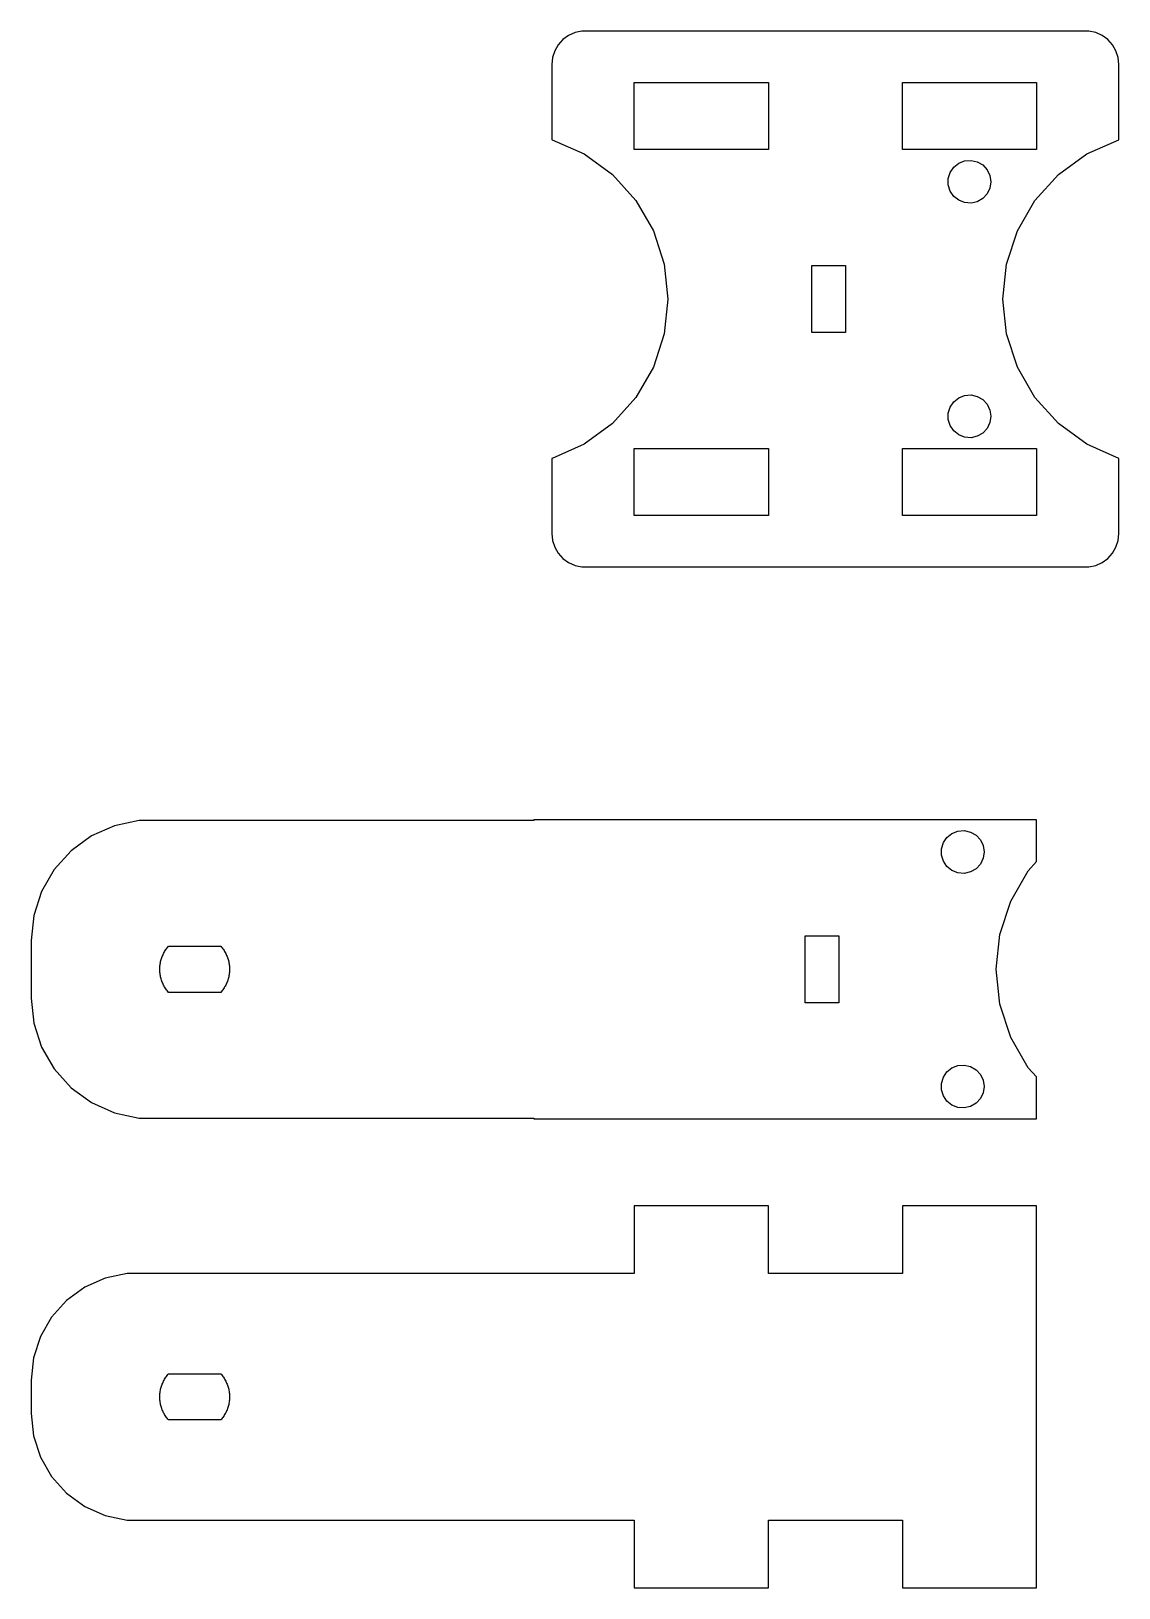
# Model space of a CAD drawing. Header units: metres. Extents: x 0 to 81, y -5 to 111.
import ezdxf

# ---------------------------------------------------------------- set-up
doc = ezdxf.new("R2010")
doc.units = ezdxf.units.M

msp = doc.modelspace()

# ---------------------------------------------------------------- linework, layer by layer
for p, q in [((39.6772, 110.508), (39.3275, 110.119)), ((40.1, 110.815), (39.6772, 110.508)), ((40.5775, 111.028), (40.1, 110.815)), ((41.0887, 111.136), (40.5775, 111.028)), ((78.9113, 111.136), (41.0887, 111.136)), ((79.4225, 111.028), (78.9113, 111.136)), ((79.9, 110.815), (79.4225, 111.028)), ((80.3228, 110.508), (79.9, 110.815)), ((80.6725, 110.119), (80.3228, 110.508)), ((38.9046, 109.17), (38.85, 108.65)), ((39.0661, 109.667), (38.9046, 109.17)), ((39.3275, 110.119), (39.0661, 109.667)), ((80.9339, 109.667), (80.6725, 110.119)), ((81.0954, 109.17), (80.9339, 109.667)), ((81.15, 108.65), (81.0954, 109.17)), ((38.85, 108.65), (38.85, 103.041)), ((81.15, 103.041), (81.15, 108.65)), ((45, 102.3), (45, 107.3)), ((45, 107.3), (55, 107.3)), ((55, 107.3), (55, 102.3)), ((65, 102.3), (65, 107.3)), ((65, 107.3), (75, 107.3)), ((75, 107.3), (75, 102.3)), ((38.85, 103.041), (38.8627, 103.038)), ((38.8627, 103.038), (41.25, 101.975)), ((55, 102.3), (45, 102.3)), ((75, 102.3), (65, 102.3)), ((78.75, 101.975), (81.1373, 103.038)), ((81.1373, 103.038), (81.15, 103.041)), ((41.25, 101.975), (43.3641, 100.439)), ((68.8271, 100.988), (69.2, 101.286)), ((69.2, 101.286), (69.644, 101.46)), ((69.644, 101.46), (70.1196, 101.496)), ((70.1196, 101.496), (70.5845, 101.389)), ((70.5845, 101.389), (70.9976, 101.151)), ((70.9976, 101.151), (71.322, 100.801)), ((76.6359, 100.439), (78.75, 101.975)), ((43.3641, 100.439), (45.1127, 98.4973)), ((68.4179, 100.138), (68.5584, 100.594)), ((68.4179, 99.6615), (68.4179, 100.138)), ((68.5584, 100.594), (68.8271, 100.988)), ((71.322, 100.801), (71.5289, 100.372)), ((71.5289, 100.372), (71.6, 99.9)), ((71.6, 99.9), (71.5289, 99.4284)), ((74.8873, 98.4973), (76.6359, 100.439)), ((68.5584, 99.2058), (68.4179, 99.6615)), ((68.8271, 98.8117), (68.5584, 99.2058)), ((69.2, 98.5144), (68.8271, 98.8117)), ((71.322, 98.9987), (70.9976, 98.6491)), ((71.5289, 99.4284), (71.322, 98.9987)), ((45.1127, 98.4973), (46.4193, 96.2342)), ((69.644, 98.3401), (69.2, 98.5144)), ((70.1196, 98.3045), (69.644, 98.3401)), ((70.5845, 98.4106), (70.1196, 98.3045)), ((70.9976, 98.6491), (70.5845, 98.4106)), ((73.5807, 96.2342), (74.8873, 98.4973)), ((46.4193, 96.2342), (47.2268, 93.7489)), ((72.7731, 93.7489), (73.5807, 96.2342)), ((47.2268, 93.7489), (47.5, 91.15)), ((58.25, 88.65), (58.25, 93.65)), ((58.25, 93.65), (60.75, 93.65)), ((60.75, 93.65), (60.75, 88.65)), ((72.5, 91.15), (72.7731, 93.7489)), ((47.5, 91.15), (47.2268, 88.5511)), ((72.7731, 88.5511), (72.5, 91.15)), ((47.2268, 88.5511), (46.4193, 86.0658)), ((60.75, 88.65), (58.25, 88.65)), ((73.5807, 86.0658), (72.7731, 88.5511)), ((46.4193, 86.0658), (45.1127, 83.8027)), ((74.8873, 83.8027), (73.5807, 86.0658)), ((45.1127, 83.8027), (43.3641, 81.8607)), ((68.8271, 83.4883), (69.2, 83.7856)), ((69.2, 83.7856), (69.644, 83.9599)), ((69.644, 83.9599), (70.1196, 83.9955)), ((70.1196, 83.9955), (70.5845, 83.8894)), ((70.5845, 83.8894), (70.9976, 83.6509)), ((70.9976, 83.6509), (71.322, 83.3013)), ((76.6359, 81.8607), (74.8873, 83.8027)), ((68.4179, 82.6385), (68.5584, 83.0942)), ((68.4179, 82.1615), (68.4179, 82.6385)), ((68.5584, 83.0942), (68.8271, 83.4883)), ((71.322, 83.3013), (71.5289, 82.8716)), ((71.5289, 82.8716), (71.6, 82.4)), ((43.3641, 81.8607), (41.25, 80.3247)), ((68.5584, 81.7058), (68.4179, 82.1615)), ((68.8271, 81.3117), (68.5584, 81.7058)), ((69.2, 81.0144), (68.8271, 81.3117)), ((71.322, 81.4987), (70.9976, 81.1491)), ((71.5289, 81.9284), (71.322, 81.4987)), ((71.6, 82.4), (71.5289, 81.9284)), ((78.75, 80.3247), (76.6359, 81.8607)), ((41.25, 80.3247), (38.8627, 79.2618)), ((69.644, 80.8401), (69.2, 81.0144)), ((70.1196, 80.8045), (69.644, 80.8401)), ((70.5845, 80.9106), (70.1196, 80.8045)), ((70.9976, 81.1491), (70.5845, 80.9106)), ((81.1373, 79.2618), (78.75, 80.3247)), ((38.8627, 79.2618), (38.85, 79.2591)), ((38.85, 79.2591), (38.85, 73.65)), ((45, 75), (45, 80)), ((45, 80), (55, 80)), ((55, 80), (55, 75)), ((65, 75), (65, 80)), ((65, 80), (75, 80)), ((75, 80), (75, 75)), ((81.15, 79.2591), (81.1373, 79.2618)), ((81.15, 73.65), (81.15, 79.2591)), ((55, 75), (45, 75)), ((75, 75), (65, 75)), ((38.85, 73.65), (38.9046, 73.1302)), ((81.0954, 73.1302), (81.15, 73.65)), ((38.9046, 73.1302), (39.0661, 72.6332)), ((39.0661, 72.6332), (39.3275, 72.1805)), ((39.3275, 72.1805), (39.6772, 71.7921)), ((80.3228, 71.7921), (80.6725, 72.1805)), ((80.6725, 72.1805), (80.9339, 72.6332)), ((80.9339, 72.6332), (81.0954, 73.1302)), ((39.6772, 71.7921), (40.1, 71.4849)), ((40.1, 71.4849), (40.5775, 71.2724)), ((40.5775, 71.2724), (41.0887, 71.1637)), ((41.0887, 71.1637), (78.9113, 71.1637)), ((78.9113, 71.1637), (79.4225, 71.2724)), ((79.4225, 71.2724), (79.9, 71.4849)), ((79.9, 71.4849), (80.3228, 71.7921)), ((75, 52.3), (37.5, 52.3)), ((37.5, 52.3), (37.5, 52.2507)), ((75, 49.1778), (75, 52.3)), ((6.21884, 51.8595), (4.5, 51.0942)), ((8.05923, 52.2507), (6.21884, 51.8595)), ((37.5, 52.2507), (8.05923, 52.2507)), ((68.3271, 50.9883), (68.7, 51.2856)), ((68.7, 51.2856), (69.144, 51.4599)), ((69.144, 51.4599), (69.6196, 51.4955)), ((69.6196, 51.4955), (70.0845, 51.3894)), ((70.0845, 51.3894), (70.4976, 51.1509)), ((70.4976, 51.1509), (70.822, 50.8013)), ((2.97781, 49.9883), (1.71884, 48.5901)), ((4.5, 51.0942), (2.97781, 49.9883)), ((67.9179, 50.1385), (68.0584, 50.5942)), ((67.9179, 49.6615), (67.9179, 50.1385)), ((68.0584, 50.5942), (68.3271, 50.9883)), ((70.822, 50.8013), (71.0289, 50.3716)), ((71.0289, 50.3716), (71.1, 49.9)), ((68.0584, 49.2058), (67.9179, 49.6615)), ((68.3271, 48.8117), (68.0584, 49.2058)), ((68.7, 48.5144), (68.3271, 48.8117)), ((70.822, 48.9987), (70.4976, 48.6491)), ((71.0289, 49.4284), (70.822, 48.9987)), ((71.1, 49.9), (71.0289, 49.4284)), ((74.3873, 48.4973), (75, 49.1778)), ((1.71884, 48.5901), (0.77809, 46.9606)), ((69.144, 48.3401), (68.7, 48.5144)), ((69.6196, 48.3045), (69.144, 48.3401)), ((70.0845, 48.4106), (69.6196, 48.3045)), ((70.4976, 48.6491), (70.0845, 48.4106)), ((73.0807, 46.2342), (74.3873, 48.4973)), ((0.77809, 46.9606), (0.19667, 45.1712)), ((72.2731, 43.7489), (73.0807, 46.2342)), ((0.19667, 45.1712), (0, 43.3)), ((0, 43.3), (0, 39)), ((57.75, 38.65), (57.75, 43.65)), ((57.75, 43.65), (60.25, 43.65)), ((60.25, 43.65), (60.25, 38.65)), ((72, 41.15), (72.2731, 43.7489)), ((9.68167, 41.7966), (9.70323, 41.8754)), ((9.70323, 41.8754), (9.72725, 41.9534)), ((9.72725, 41.9534), (9.75371, 42.0307)), ((9.75371, 42.0307), (9.78258, 42.1071)), ((9.78258, 42.1071), (9.81383, 42.1826)), ((9.81383, 42.1826), (9.84744, 42.257)), ((9.84744, 42.257), (9.88338, 42.3304)), ((9.88338, 42.3304), (9.9216, 42.4026)), ((9.9216, 42.4026), (9.96207, 42.4735)), ((9.96207, 42.4735), (10.0047, 42.5431)), ((10.0047, 42.5431), (10.0496, 42.6114)), ((10.0496, 42.6114), (10.0965, 42.6782)), ((10.0965, 42.6782), (10.1456, 42.7435)), ((10.1456, 42.7435), (10.1967, 42.8073)), ((10.1967, 42.8073), (10.2548, 42.875)), ((10.2548, 42.875), (14.1452, 42.875)), ((14.1452, 42.875), (14.2033, 42.8073)), ((14.2033, 42.8073), (14.2544, 42.7435)), ((14.2544, 42.7435), (14.3034, 42.6782)), ((14.3034, 42.6782), (14.3504, 42.6114)), ((14.3504, 42.6114), (14.3952, 42.5431)), ((14.3952, 42.5431), (14.4379, 42.4735)), ((14.4379, 42.4735), (14.4784, 42.4026)), ((14.4784, 42.4026), (14.5166, 42.3304)), ((14.5166, 42.3304), (14.5525, 42.257)), ((14.5525, 42.257), (14.5862, 42.1826)), ((14.5862, 42.1826), (14.6174, 42.1071)), ((14.6174, 42.1071), (14.6463, 42.0307)), ((14.6463, 42.0307), (14.6727, 41.9534)), ((14.6727, 41.9534), (14.6968, 41.8754)), ((14.6968, 41.8754), (14.7183, 41.7966)), ((9.59999, 41.15), (9.60127, 41.2317)), ((9.60127, 41.0683), (9.59999, 41.15)), ((9.60127, 41.2317), (9.60512, 41.3132)), ((9.60512, 40.9867), (9.60127, 41.0683)), ((9.60512, 41.3132), (9.61153, 41.3947)), ((9.61153, 40.9053), (9.60512, 40.9867)), ((9.61153, 41.3947), (9.6205, 41.4759)), ((9.6205, 40.8241), (9.61153, 40.9053)), ((9.6205, 41.4759), (9.632, 41.5567)), ((9.632, 40.7433), (9.6205, 40.8241)), ((9.632, 41.5567), (9.64604, 41.6372)), ((9.64604, 40.6628), (9.632, 40.7433)), ((9.64604, 41.6372), (9.66261, 41.7172)), ((9.66261, 40.5828), (9.64604, 40.6628)), ((9.66261, 41.7172), (9.68167, 41.7966)), ((14.7183, 41.7966), (14.7374, 41.7172)), ((14.7374, 41.7172), (14.7539, 41.6372)), ((14.7539, 40.6628), (14.7374, 40.5828)), ((14.7539, 41.6372), (14.768, 41.5567)), ((14.768, 40.7433), (14.7539, 40.6628)), ((14.768, 41.5567), (14.7795, 41.4759)), ((14.7795, 40.8241), (14.768, 40.7433)), ((14.7795, 41.4759), (14.7885, 41.3947)), ((14.7885, 40.9053), (14.7795, 40.8241)), ((14.7885, 41.3947), (14.7949, 41.3132)), ((14.7949, 40.9867), (14.7885, 40.9053)), ((14.7949, 41.3132), (14.7987, 41.2317)), ((14.7987, 41.0683), (14.7949, 40.9867)), ((14.7987, 41.2317), (14.8, 41.15)), ((14.8, 41.15), (14.7987, 41.0683)), ((72.2731, 38.5511), (72, 41.15)), ((9.68167, 40.5034), (9.66261, 40.5828)), ((9.70323, 40.4246), (9.68167, 40.5034)), ((9.72725, 40.3466), (9.70323, 40.4246)), ((9.75371, 40.2693), (9.72725, 40.3466)), ((9.78258, 40.1929), (9.75371, 40.2693)), ((9.81383, 40.1174), (9.78258, 40.1929)), ((9.84744, 40.043), (9.81383, 40.1174)), ((9.88338, 39.9696), (9.84744, 40.043)), ((9.9216, 39.8974), (9.88338, 39.9696)), ((9.96207, 39.8265), (9.9216, 39.8974)), ((10.0047, 39.7569), (9.96207, 39.8265)), ((10.0496, 39.6886), (10.0047, 39.7569)), ((10.0965, 39.6217), (10.0496, 39.6886)), ((10.1456, 39.5564), (10.0965, 39.6217)), ((10.1967, 39.4927), (10.1456, 39.5564)), ((10.2548, 39.425), (10.1967, 39.4927)), ((14.2033, 39.4927), (14.1452, 39.425)), ((14.2544, 39.5564), (14.2033, 39.4927)), ((14.3034, 39.6217), (14.2544, 39.5564)), ((14.3504, 39.6886), (14.3034, 39.6217)), ((14.3952, 39.7569), (14.3504, 39.6886)), ((14.4379, 39.8265), (14.3952, 39.7569)), ((14.4784, 39.8974), (14.4379, 39.8265)), ((14.5166, 39.9696), (14.4784, 39.8974)), ((14.5525, 40.043), (14.5166, 39.9696)), ((14.5862, 40.1174), (14.5525, 40.043)), ((14.6174, 40.1929), (14.5862, 40.1174)), ((14.6463, 40.2693), (14.6174, 40.1929)), ((14.6727, 40.3466), (14.6463, 40.2693)), ((14.6968, 40.4246), (14.6727, 40.3466)), ((14.7183, 40.5034), (14.6968, 40.4246)), ((14.7374, 40.5828), (14.7183, 40.5034)), ((0, 39), (0.19667, 37.1288)), ((14.1452, 39.425), (10.2548, 39.425)), ((60.25, 38.65), (57.75, 38.65)), ((73.0807, 36.0658), (72.2731, 38.5511)), ((0.19667, 37.1288), (0.77809, 35.3394)), ((74.3873, 33.8027), (73.0807, 36.0658)), ((0.77809, 35.3394), (1.71884, 33.7099)), ((1.71884, 33.7099), (2.97781, 32.3117)), ((68.3271, 33.4883), (68.7, 33.7856)), ((68.7, 33.7856), (69.144, 33.9599)), ((69.144, 33.9599), (69.6196, 33.9955)), ((69.6196, 33.9955), (70.0845, 33.8894)), ((70.0845, 33.8894), (70.4976, 33.6509)), ((75, 33.1222), (74.3873, 33.8027)), ((67.9179, 32.6385), (68.0584, 33.0942)), ((67.9179, 32.1615), (67.9179, 32.6385)), ((68.0584, 33.0942), (68.3271, 33.4883)), ((70.4976, 33.6509), (70.822, 33.3013)), ((70.822, 33.3013), (71.0289, 32.8716)), ((71.0289, 32.8716), (71.1, 32.4)), ((75, 30), (75, 33.1222)), ((2.97781, 32.3117), (4.5, 31.2058)), ((68.0584, 31.7058), (67.9179, 32.1615)), ((68.3271, 31.3117), (68.0584, 31.7058)), ((70.822, 31.4987), (70.4976, 31.1491)), ((71.0289, 31.9284), (70.822, 31.4987)), ((71.1, 32.4), (71.0289, 31.9284)), ((4.5, 31.2058), (6.21884, 30.4405)), ((6.21884, 30.4405), (8.05923, 30.0493)), ((68.7, 31.0144), (68.3271, 31.3117)), ((69.144, 30.8401), (68.7, 31.0144)), ((69.6196, 30.8045), (69.144, 30.8401)), ((70.0845, 30.9106), (69.6196, 30.8045)), ((70.4976, 31.1491), (70.0845, 30.9106)), ((8.05923, 30.0493), (37.5, 30.0493)), ((37.5, 30.0493), (37.5, 30)), ((37.5, 30), (75, 30)), ((55, 23.5), (45, 23.5)), ((45, 23.5), (45, 18.4562)), ((55, 18.4562), (55, 23.5)), ((75, 23.5), (65, 23.5)), ((65, 23.5), (65, 18.4562)), ((75, -5), (75, 23.5)), ((4, 17.4282), (2.64694, 16.4451)), ((5.52786, 18.1084), (4, 17.4282)), ((7.16377, 18.4562), (5.52786, 18.1084)), ((45, 18.4562), (7.16377, 18.4562)), ((65, 18.4562), (55, 18.4562)), ((2.64694, 16.4451), (1.52786, 15.2023)), ((1.52786, 15.2023), (0.69163, 13.7539)), ((0.69163, 13.7539), (0.17482, 12.1633)), ((0.17482, 12.1633), (0, 10.5)), ((0, 10.5), (0, 8)), ((9.88338, 10.4304), (9.9216, 10.5025)), ((9.9216, 10.5025), (9.96207, 10.5735)), ((9.96207, 10.5735), (10.0047, 10.6431)), ((10.0047, 10.6431), (10.0496, 10.7114)), ((10.0496, 10.7114), (10.0965, 10.7782)), ((10.0965, 10.7782), (10.1456, 10.8436)), ((10.1456, 10.8436), (10.1967, 10.9073)), ((10.1967, 10.9073), (10.2548, 10.975)), ((10.2548, 10.975), (14.1452, 10.975)), ((14.1452, 10.975), (14.2033, 10.9073)), ((14.2033, 10.9073), (14.2544, 10.8436)), ((14.2544, 10.8436), (14.3034, 10.7782)), ((14.3034, 10.7782), (14.3504, 10.7114)), ((14.3504, 10.7114), (14.3952, 10.6431)), ((14.3952, 10.6431), (14.4379, 10.5735)), ((14.4379, 10.5735), (14.4784, 10.5025)), ((14.4784, 10.5025), (14.5166, 10.4304)), ((9.59999, 9.25), (9.60127, 9.33167)), ((9.60127, 9.33167), (9.60512, 9.41325)), ((9.60512, 9.41325), (9.61153, 9.49467)), ((9.61153, 9.49467), (9.6205, 9.57585)), ((9.6205, 9.57585), (9.632, 9.65672)), ((9.632, 9.65672), (9.64604, 9.73718)), ((9.64604, 9.73718), (9.66261, 9.81717)), ((9.66261, 9.81717), (9.68167, 9.89659)), ((9.68167, 9.89659), (9.70323, 9.97537)), ((9.70323, 9.97537), (9.72725, 10.0534)), ((9.72725, 10.0534), (9.75371, 10.1307)), ((9.75371, 10.1307), (9.78258, 10.2071)), ((9.78258, 10.2071), (9.81383, 10.2826)), ((9.81383, 10.2826), (9.84744, 10.357)), ((9.84744, 10.357), (9.88338, 10.4304)), ((14.5166, 10.4304), (14.5525, 10.357)), ((14.5525, 10.357), (14.5862, 10.2826)), ((14.5862, 10.2826), (14.6174, 10.2071)), ((14.6174, 10.2071), (14.6463, 10.1307)), ((14.6463, 10.1307), (14.6727, 10.0534)), ((14.6727, 10.0534), (14.6968, 9.97537)), ((14.6968, 9.97537), (14.7183, 9.89659)), ((14.7183, 9.89659), (14.7374, 9.81717)), ((14.7374, 9.81717), (14.7539, 9.73718)), ((14.7539, 9.73718), (14.768, 9.65672)), ((14.768, 9.65672), (14.7795, 9.57585)), ((14.7795, 9.57585), (14.7885, 9.49467)), ((14.7885, 9.49467), (14.7949, 9.41325)), ((14.7949, 9.41325), (14.7987, 9.33167)), ((14.7987, 9.33167), (14.8, 9.25)), ((9.60127, 9.16832), (9.59999, 9.25)), ((9.60512, 9.08673), (9.60127, 9.16832)), ((9.61153, 9.00531), (9.60512, 9.08673)), ((9.6205, 8.92413), (9.61153, 9.00531)), ((9.632, 8.84326), (9.6205, 8.92413)), ((9.64604, 8.7628), (9.632, 8.84326)), ((9.66261, 8.68282), (9.64604, 8.7628)), ((9.68167, 8.60339), (9.66261, 8.68282)), ((9.70323, 8.52461), (9.68167, 8.60339)), ((9.72725, 8.44655), (9.70323, 8.52461)), ((9.75371, 8.36928), (9.72725, 8.44655)), ((9.78258, 8.29286), (9.75371, 8.36928)), ((9.81383, 8.21741), (9.78258, 8.29286)), ((9.84744, 8.14296), (9.81383, 8.21741)), ((9.88338, 8.06961), (9.84744, 8.14296)), ((14.5525, 8.14296), (14.5166, 8.06961)), ((14.5862, 8.21741), (14.5525, 8.14296)), ((14.6174, 8.29286), (14.5862, 8.21741)), ((14.6463, 8.36928), (14.6174, 8.29286)), ((14.6727, 8.44655), (14.6463, 8.36928)), ((14.6968, 8.52461), (14.6727, 8.44655)), ((14.7183, 8.60339), (14.6968, 8.52461)), ((14.7374, 8.68282), (14.7183, 8.60339)), ((14.7539, 8.7628), (14.7374, 8.68282)), ((14.768, 8.84326), (14.7539, 8.7628)), ((14.7795, 8.92413), (14.768, 8.84326)), ((14.7885, 9.00531), (14.7795, 8.92413)), ((14.7949, 9.08673), (14.7885, 9.00531)), ((14.7987, 9.16832), (14.7949, 9.08673)), ((14.8, 9.25), (14.7987, 9.16832)), ((0, 8), (0.17482, 6.3367)), ((9.9216, 7.99744), (9.88338, 8.06961)), ((9.96207, 7.92648), (9.9216, 7.99744)), ((10.0047, 7.85684), (9.96207, 7.92648)), ((10.0496, 7.78857), (10.0047, 7.85684)), ((10.0965, 7.72176), (10.0496, 7.78857)), ((10.1456, 7.65643), (10.0965, 7.72176)), ((10.1967, 7.5927), (10.1456, 7.65643)), ((10.2548, 7.52499), (10.1967, 7.5927)), ((14.1452, 7.52499), (10.2548, 7.52499)), ((14.2033, 7.5927), (14.1452, 7.52499)), ((14.2544, 7.65643), (14.2033, 7.5927)), ((14.3034, 7.72176), (14.2544, 7.65643)), ((14.3504, 7.78857), (14.3034, 7.72176)), ((14.3952, 7.85684), (14.3504, 7.78857)), ((14.4379, 7.92648), (14.3952, 7.85684)), ((14.4784, 7.99744), (14.4379, 7.92648)), ((14.5166, 8.06961), (14.4784, 7.99744)), ((0.17482, 6.3367), (0.69163, 4.74609)), ((0.69163, 4.74609), (1.52786, 3.29771)), ((1.52786, 3.29771), (2.64694, 2.05484)), ((2.64694, 2.05484), (4, 1.07179)), ((4, 1.07179), (5.52786, 0.39154)), ((5.52786, 0.39154), (7.16377, 0.04382)), ((7.16377, 0.04382), (45, 0.04382)), ((45, 0.04382), (45, -5)), ((55, -5), (55, 0.04382)), ((55, 0.04382), (65, 0.04382)), ((65, 0.04382), (65, -5)), ((45, -5), (55, -5)), ((65, -5), (75, -5))]:
    msp.add_line(p, q)

doc.saveas('drawing.dxf')
